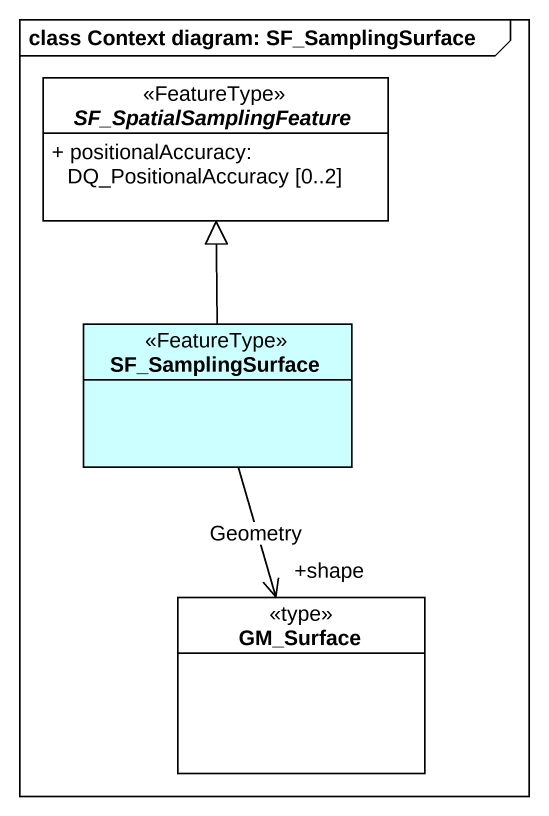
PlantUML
@startuml
mainframe class Context diagram: SF_SamplingSurface
hide circle
hide empty members
skinparam classAttributeIconSize 0
abstract class SF_SpatialSamplingFeature <<FeatureType>> {
  + positionalAccuracy: DQ_PositionalAccuracy [0..2]
}
class SF_SamplingSurface <<FeatureType>> #CCFFFF
class GM_Surface <<type>>
SF_SamplingSurface -up-|> SF_SpatialSamplingFeature
SF_SamplingSurface --> "+shape" GM_Surface : Geometry
@enduml
